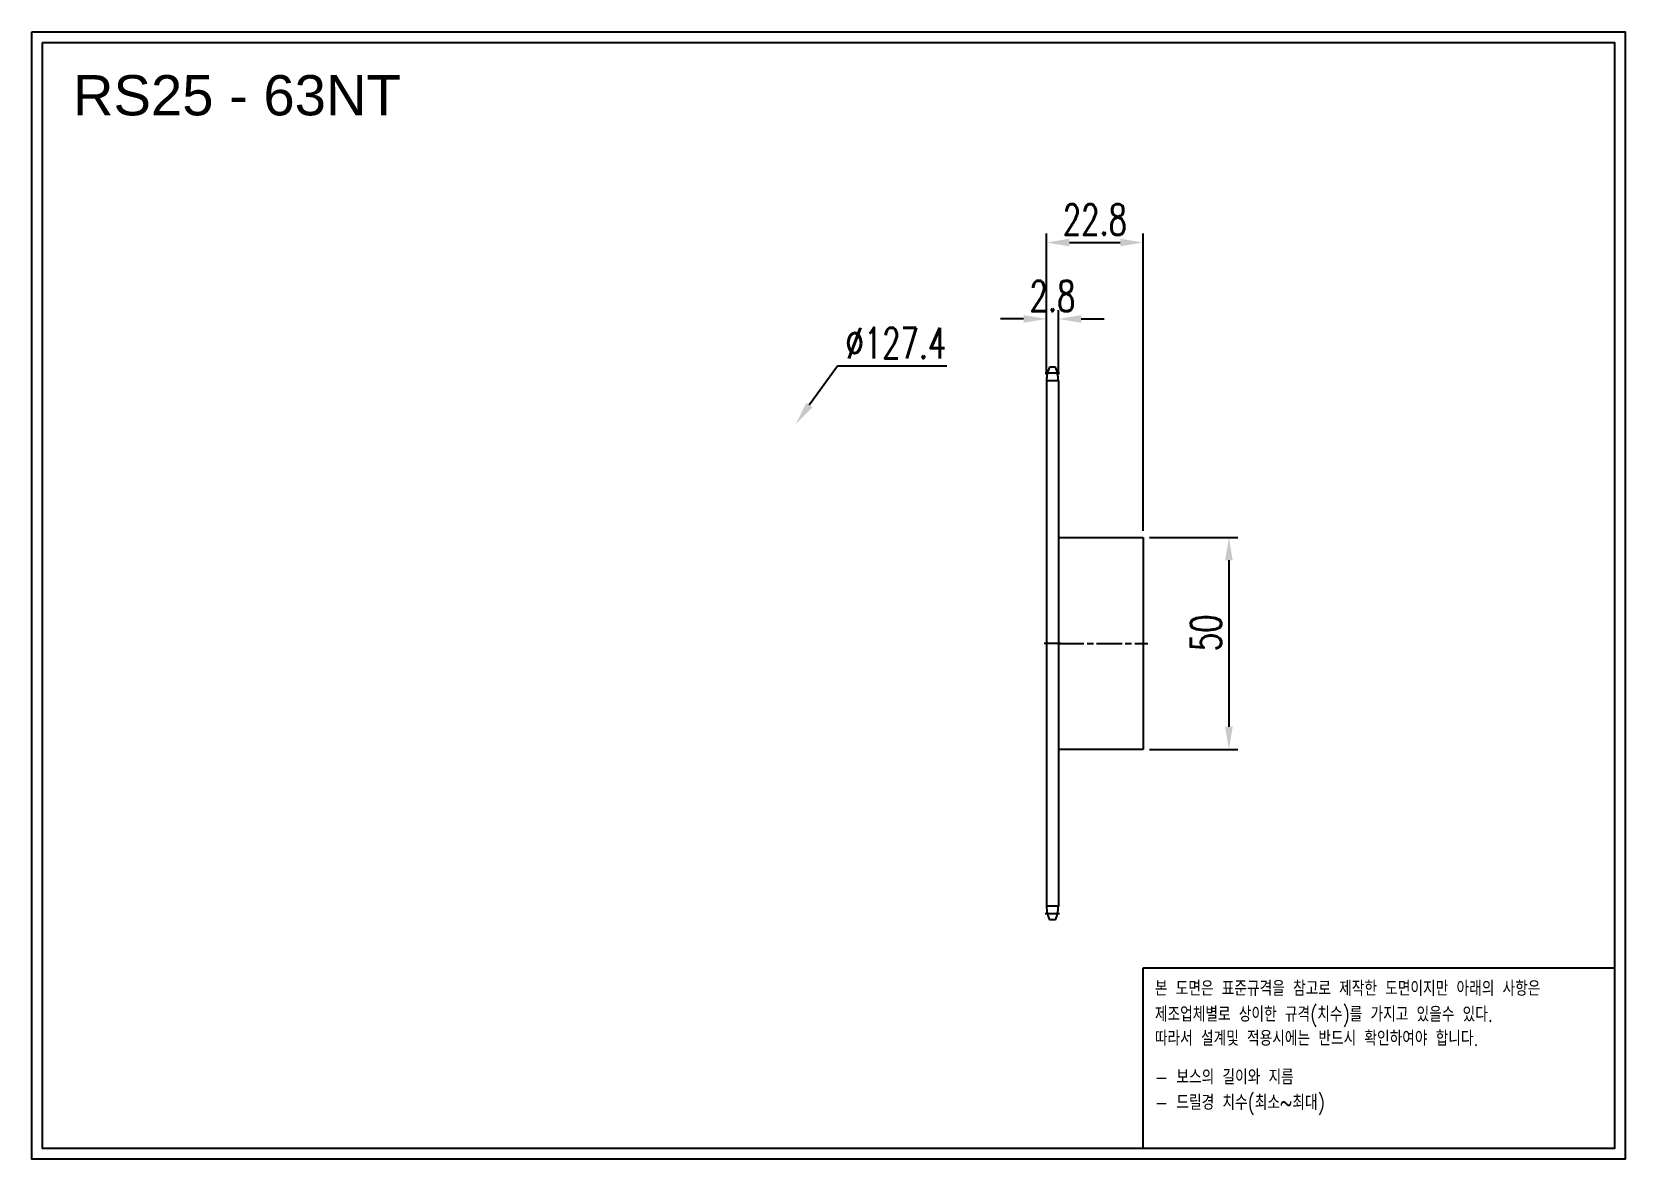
# Model space of a CAD drawing. Header units: millimetres. Extents: x -66918 to -66542, y 2417 to 2683.
import ezdxf

# ---------------------------------------------------------------- set-up
doc = ezdxf.new("R2010")
doc.units = ezdxf.units.MM
for name, pattern in [('AM_ISO02W050', [7.5, 6, -1.5]), ('AM_ISO02W050x2', [3.75, 3, -0.75]), ('AM_ISO08W050', [18, 12, -1.5, 3, -1.5]), ('AM_ISO08W050x2', [9, 6, -0.75, 1.5, -0.75])]:
    doc.linetypes.add(name, pattern=pattern)
for name, color, linetype, lineweight in [('AM_3N', 6, 'AM_ISO02W050', 25), ('AM_7', 4, 'AM_ISO08W050', 25), ('AM_7N', 4, 'AM_ISO08W050', 25)]:
    doc.layers.add(name, color=color, linetype=linetype, lineweight=lineweight)
doc.layers.add('S-DIM', color=7, linetype='Continuous')
doc.styles.add('HAN', font='ROMANS.shx', dxfattribs={"width": 0.7, "bigfont": 'whgtxt.shx'})
doc.styles.add('HSG', font='SIMPLEX.shx', dxfattribs={"width": 0.7, "bigfont": 'HSG.shx'})
doc.styles.get("Standard").update_dxf_attribs({"font": 'arial.ttf'})
doc.dimstyles.new('APP16', dxfattribs={"dimscale": 3, "dimtxt": 2.4, "dimasz": 1.8, "dimexe": 0.7, "dimexo": 0.5, "dimgap": 0.6, "dimtad": 1, "dimtoh": 1, "dimdec": 1, "dimrnd": 0.01, "dimzin": 9, "dimdsep": 46, "dimtxsty": 'HSG', "dimcen": 0, "dimclrd": 1, "dimclre": 1, "dimclrt": 256, "dimazin": 2, "dimtp": 1, "dimtm": 1, "dimtfac": 0.5, "dimtdec": 1, "dimtofl": 0, "dimtmove": 0, "dimatfit": 3, "dimfxl": 0, "dimtvp": 1, "dimtolj": 2, "dimlwd": -1, "dimlwe": -1, "dimarcsym": 0})

# ---------------------------------------------------------------- blocks, each defined once
blk = doc.blocks.new('*D2')
at = {"layer": 'Defpoints', "color": 0, "transparency": 16777216}
for p in [(-66655.83, 2563.62), (-66655.83, 2513.62), (-66635.63, 2513.62)]:
    blk.add_point(p, dxfattribs=at)
at = {"layer": 'S-DIM', "color": 1, "transparency": 16777216}
for p, q in [((-66654.33, 2563.62), (-66633.53, 2563.62)), ((-66635.63, 2558.22), (-66635.63, 2519.02)), ((-66654.33, 2513.62), (-66633.53, 2513.62))]:
    blk.add_line(p, q, dxfattribs=at)
for points in [[(-66636.53, 2558.22), (-66634.73, 2558.22), (-66635.63, 2563.62)], [(-66636.53, 2519.02), (-66634.73, 2519.02), (-66635.63, 2513.62)]]:
    blk.add_solid(points, dxfattribs=at)
at = {"layer": 'S-DIM', "transparency": 16777216, "insert": (-66641.03, 2541.12), "char_height": 7.2, "attachment_point": 5, "rotation": 90, "style": 'HSG'}
blk.add_mtext('\\A2;50', dxfattribs=at)
blk = doc.blocks.new('fyjkfytuj')
for p, q in [((-66537.93, 409.63), (-66517.93, 409.63)), ((-66517.93, 409.63), (-66517.93, 359.63)), ((-66517.93, 359.63), (-66537.93, 359.63))]:
    blk.add_line(p, q)
at = {"layer": 'AM_7N', "linetype": 'AM_ISO08W050x2'}
blk.add_line((-66537.93, 384.63), (-66516.85, 384.63), dxfattribs=at)
blk = doc.blocks.new('*D3')
at = {"layer": 'Defpoints', "color": 0, "transparency": 16777216}
for p in [(-66737.68, 2590.37), (-66811.94, 2486.86)]:
    blk.add_point(p, dxfattribs=at)
at = {"layer": 'S-DIM', "color": 1, "transparency": 16777216}
for p, q in [((-66727.92, 2603.98), (-66734.54, 2594.76)), ((-66702.12, 2603.98), (-66727.92, 2603.98))]:
    blk.add_line(p, q, dxfattribs=at)
blk.add_solid([(-66735.27, 2595.29), (-66733.8, 2594.24), (-66737.68, 2590.37)], dxfattribs=at)
at = {"layer": 'S-DIM', "transparency": 16777216, "insert": (-66714.12, 2609.38), "char_height": 7.2, "attachment_point": 5, "style": 'HSG'}
blk.add_mtext('\\A2;∅127.4', dxfattribs=at)
blk = doc.blocks.new('*D4')
at = {"layer": 'Defpoints', "color": 0, "transparency": 16777216}
for p in [(-66675.83, 2615.07), (-66678.63, 2600.51), (-66675.83, 2600.51)]:
    blk.add_point(p, dxfattribs=at)
at = {"layer": 'S-DIM', "color": 1, "transparency": 16777216}
for p, q in [((-66684.03, 2615.07), (-66689.43, 2615.07)), ((-66678.63, 2602.01), (-66678.63, 2617.17)), ((-66675.83, 2602.01), (-66675.83, 2617.17)), ((-66670.43, 2615.07), (-66665.03, 2615.07))]:
    blk.add_line(p, q, dxfattribs=at)
for points in [[(-66684.03, 2615.97), (-66684.03, 2614.17), (-66678.63, 2615.07)], [(-66670.43, 2615.97), (-66670.43, 2614.17), (-66675.83, 2615.07)]]:
    blk.add_solid(points, dxfattribs=at)
at = {"layer": 'S-DIM', "transparency": 16777216, "insert": (-66677.23, 2620.47), "char_height": 7.2, "attachment_point": 5, "style": 'HSG'}
blk.add_mtext('\\A2;2.8', dxfattribs=at)
blk = doc.blocks.new('*D5')
at = {"layer": 'Defpoints', "color": 0, "transparency": 16777216}
for p in [(-66655.83, 2633.07), (-66678.63, 2600.51), (-66655.83, 2563.62)]:
    blk.add_point(p, dxfattribs=at)
at = {"layer": 'S-DIM', "color": 1, "transparency": 16777216}
for p, q in [((-66678.63, 2602.01), (-66678.63, 2635.17)), ((-66673.23, 2633.07), (-66661.23, 2633.07)), ((-66655.83, 2565.12), (-66655.83, 2635.17))]:
    blk.add_line(p, q, dxfattribs=at)
for points in [[(-66673.23, 2633.97), (-66673.23, 2632.17), (-66678.63, 2633.07)], [(-66661.23, 2633.97), (-66661.23, 2632.17), (-66655.83, 2633.07)]]:
    blk.add_solid(points, dxfattribs=at)
at = {"layer": 'S-DIM', "transparency": 16777216, "insert": (-66667.23, 2638.47), "char_height": 7.2, "attachment_point": 5, "style": 'HSG'}
blk.add_mtext('\\A2;22.8', dxfattribs=at)
blk = doc.blocks.new('notice1')
at = {"color": 4}
blk.add_lwpolyline([(-22142.12, 1735.9), (-22053.8, 1735.9), (-22053.8, 1702.07), (-22142.12, 1702.07)], close=True, dxfattribs=at)
at = {"color": 4, "style": 'HAN', "width": 0.8}
for s, p in [('본 도면은 표준규격을 참고로 제작한 도면이지만 아래의 사항은', (-22139.9, 1730.62)), ('제조업체별로 상이한 규격(치수)를 가지고 있을수 있다.', (-22139.9, 1725.78)), ('따라서 설계및 적용시에는 반드시 확인하여야 합니다.', (-22139.9, 1721.28)), ('- 보스의 길이와 지름', (-22139.9, 1714.03)), ('- 드릴경 치수(최소~최대)', (-22139.9, 1709.27))]:
    blk.add_text(s, height=2.7949, dxfattribs=at).set_placement(p)

msp = doc.modelspace()

# ---------------------------------------------------------------- linework, layer by layer
for p, q in [((-66676.54, 2603.71), (-66677.92, 2603.71)), ((-66678.63, 2600.51), (-66678.63, 2476.72)), ((-66675.83, 2600.51), (-66675.83, 2476.72)), ((-66676.54, 2473.52), (-66677.92, 2473.52))]:
    msp.add_line(p, q)
for points in [[(-66917.78, 2682.69), (-66542.24, 2682.69), (-66542.24, 2417.15), (-66917.78, 2417.15)], [(-66915.25, 2680.16), (-66544.77, 2680.16), (-66544.77, 2419.68), (-66915.25, 2419.68)]]:
    msp.add_lwpolyline(points, close=True)
for centre, start, end in [((-66671.03, 2600.51), 155.0989, 180), ((-66683.43, 2600.51), 0, 24.9011), ((-66671.03, 2476.72), 180, 204.9011), ((-66683.43, 2476.72), 335.0989, 0)]:
    msp.add_arc(centre, 7.6, start, end)
at = {"layer": 'AM_3N', "linetype": 'AM_ISO02W050x2'}
for p, q in [((-66675.83, 2600.51), (-66678.63, 2600.51)), ((-66675.83, 2476.72), (-66678.63, 2476.72))]:
    msp.add_line(p, q, dxfattribs=at)
at = {"layer": 'AM_7', "linetype": 'AM_ISO08W050x2'}
for p, q in [((-66675.56, 2602.31), (-66678.94, 2602.31)), ((-66675.25, 2538.62), (-66679.21, 2538.62)), ((-66675.56, 2474.92), (-66678.94, 2474.92))]:
    msp.add_line(p, q, dxfattribs=at)

# ---------------------------------------------------------------- block references
msp.add_blockref('fyjkfytuj', (-137.9, 2153.99))
at = {"xscale": 1.257984, "yscale": 1.257984, "zscale": 1.257984}
msp.add_blockref('notice1', (-38801.44, 278.51), dxfattribs=at)

# ---------------------------------------------------------------- texts
msp.add_text('RS25 - 63NT', height=9.4834).set_placement((-66908.11, 2663.02))

# ---------------------------------------------------------------- dimensions: what is measured, and where the dimension line sits
at = {"layer": 'S-DIM'}
dim = msp.add_linear_dim(base=(-66655.83, 2633.07), p1=(-66678.63, 2600.51), p2=(-66655.83, 2563.62), dimstyle='APP16', dxfattribs=at)
dim.commit()
dim.dimension.update_dxf_attribs({"geometry": '*D5', "text_midpoint": (-66667.23, 2638.47)})
dim = msp.add_linear_dim(base=(-66675.83, 2615.07), p1=(-66678.63, 2600.51), p2=(-66675.83, 2600.51), dimstyle='APP16', dxfattribs=at)
dim.commit()
dim.dimension.update_dxf_attribs({"geometry": '*D4', "text_midpoint": (-66677.23, 2615.07), "dimtype": 128})
dim = msp.add_diameter_dim_2p(p1=(-66811.94, 2486.86), p2=(-66737.68, 2590.37), dimstyle='APP16', dxfattribs=at)
dim.commit()
dim.dimension.update_dxf_attribs({"geometry": '*D3', "text_midpoint": (-66714.12, 2603.98), "dimtype": 131})
dim = msp.add_linear_dim(base=(-66635.63, 2513.62), p1=(-66655.83, 2563.62), p2=(-66655.83, 2513.62), angle=90, dimstyle='APP16', dxfattribs=at)
dim.commit()
dim.dimension.update_dxf_attribs({"geometry": '*D2', "text_midpoint": (-66635.63, 2541.12), "dimtype": 128})

doc.saveas('drawing.dxf')
